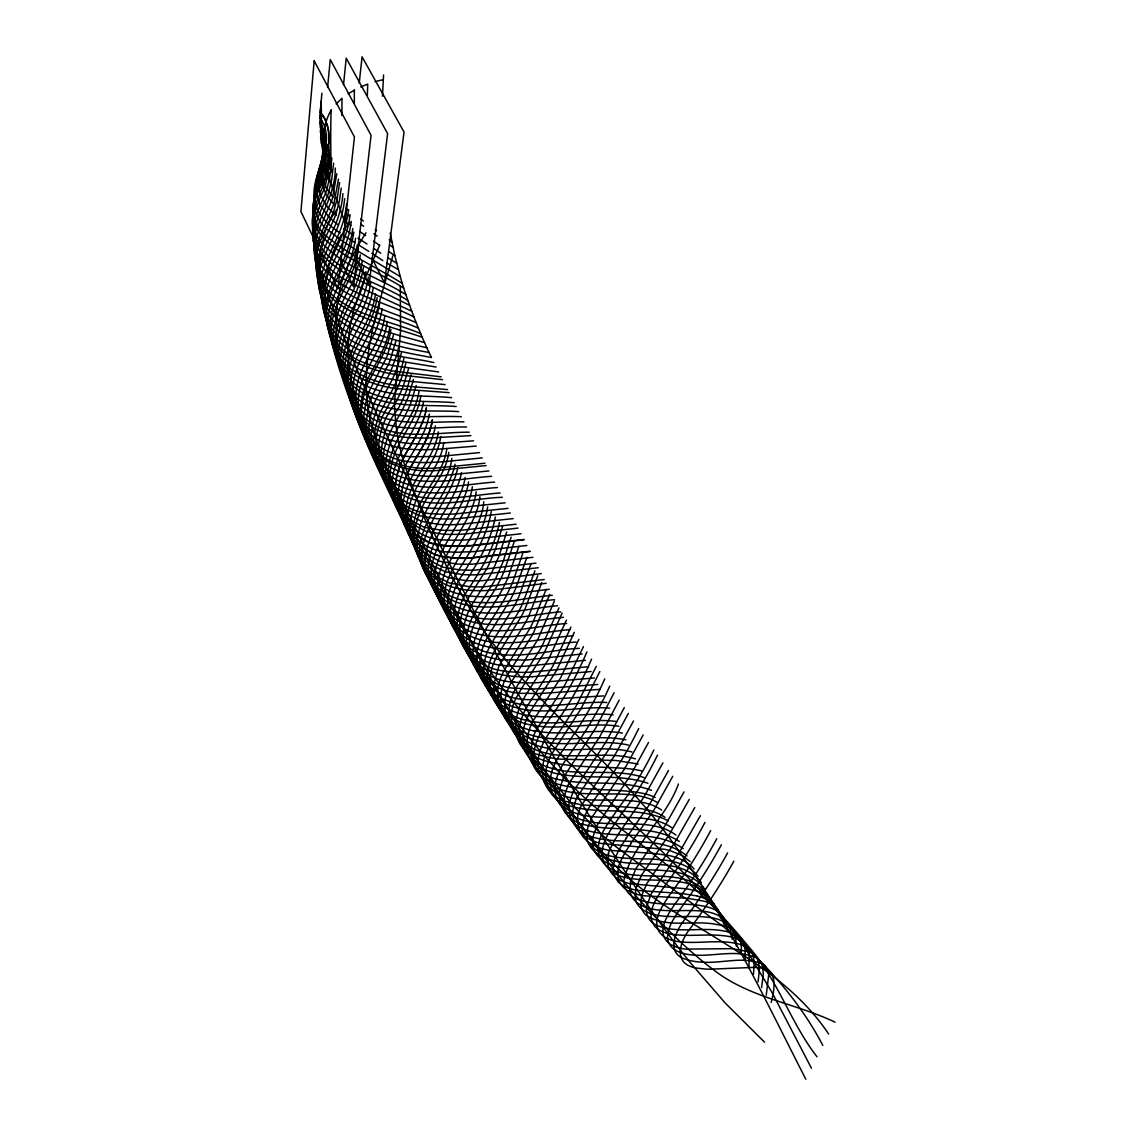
<?xml version="1.0" encoding="UTF-8"?>
<svg xmlns="http://www.w3.org/2000/svg" width="1136" height="1136" viewBox="0 0 1136 1136"><rect width="100%" height="100%" fill="white"/><g stroke="black" fill="none" stroke-linecap="round" stroke-linejoin="round"><path stroke-width="1.5" d="M354.347 90.127L354.333 103.674M328.332 152.948L328.332 155.618M395.257 491.945C394.774 475.743 400.923 460.279 409.656 446.917M400.525 504.313L400.426 502.41M328.361 151.755L328.858 140.296M736.27 946.061C735.532 899.698 674.614 925.428 647.321 912.222A74.323 33.924 -27 0 1 643.203 910.035L641.925 909.112A80.826 36.92 -27.1 0 1 635.223 897.88L635.876 888.352L641.513 875.274L670.055 833.299L689.225 799.446M328.872 139.984L328.844 134.573M383.57 75.004L382.477 96.276M367.368 95.254L367.709 84.078L360.708 86.961M400.539 502.68L400.497 500.763M328.744 143.008L328.503 130.711L325.762 120.743A49.814 39.433 -25.4 0 0 325.393 119.933L325.265 119.678A46.874 37.105 -25.5 0 0 320.295 112.336L321.871 93.195M328.531 147.24L329.298 165.146M328.545 146.942L328.588 146.033M328.73 143.321L328.673 144.528M395.442 485.115L395.427 496.73M400.61 501.047L401.69 490.766M468.557 481.834C463.133 520.899 411.473 558.046 439.291 599.865C468.018 639.312 523.54 620.568 563.513 617.317M472.335 486.776C467.407 526.55 413.831 564.606 442.997 606.894C472.264 645.333 526.763 626.49 566.651 623.465M476.14 491.746C471.781 532.188 416.756 570.471 446.263 613.284C475.743 651.354 529.93 632.496 569.803 629.671M745.259 960.8L745.145 947.126L741.808 939.287A72.292 30.644 -26.2 0 0 739.579 937.03L738.144 935.965A93.649 39.59 -25.9 0 0 724.74 931.165C702.062 926.408 677.596 934.346 655.855 924.974A80.983 36.423 -27.2 0 1 648.06 917.292L646.569 912.989L646.384 907.55L651.013 894.117L681.004 849.416L700.387 815.705M465.192 477.432C459.1 515.957 408.378 553.601 436.863 594.866C465.916 633.689 520.757 615.087 560.715 611.807M748.951 966.85L749.206 953.516L746.579 945.677M479.903 496.673C476.211 537.697 420.206 575.54 449.047 618.935C478.469 657.204 533.04 638.631 572.913 635.791M321.161 101.132L319.741 118.059C331.627 131.677 323.689 150.151 324.64 166.126A58.49 44.943 -29.1 0 0 325.947 174.745M321.318 106.67L319.912 123.483C330.846 137.47 321.573 155.32 322.113 171.067A60.165 46.122 -29 0 0 323.093 179.758L326.543 188.406L333.217 197.451M321.474 110.093L320.068 126.834C330.349 141.063 320.395 158.5 320.693 174.149A62.281 47.655 -28.9 0 0 321.474 182.853L326.174 194.739L334.211 204.778M321.744 115.616L320.338 132.245C329.341 146.942 318.52 163.584 318.392 179.133A62.949 48.053 -28.7 0 0 318.833 187.894L321.332 196.556L325.649 204.395A79.875 60.946 -29.4 0 0 333.672 213.256L336.412 215.499M322.013 121.183L320.608 137.697C328.971 156.271 313.55 174.66 314.061 193.518C313.28 210.87 326.6 224.246 340.161 232.937M461.457 472.562C454.869 510.334 406.049 547.14 433.199 587.88C461.685 627.725 517.562 609.223 557.606 605.715M322.368 125.826L320.963 142.256C326.529 156.314 316.575 170.031 316.078 184.146A60.378 45.994 -28.4 0 0 316.149 192.964L319.983 204.821L328.403 216.337A144.726 110.561 -31.8 0 0 338.258 224.871M323.732 130.782L322.425 146.004L323.547 152.238L323.192 159.977L315.382 187.397L313.834 200.887A63.389 48.039 -28.2 0 0 314.218 205.63A67.89 51.432 -28.3 0 0 325.166 227.91L341.425 240.349M325.024 135.809L323.817 149.696A56.516 44.332 -24.5 0 1 324.328 153.658L323.504 165.842A80.798 63.602 -23.5 0 1 321.886 172.303C314.8 190.266 307.728 212.162 320.182 229.6A58.447 44.134 -27.8 0 0 322.951 233.05C346.21 254.336 375.902 266.619 402.243 283.432M360.765 405.311L362.199 395.172L365.196 384.848A90.213 60.918 -27.1 0 1 367.141 380.134C375.59 362.895 387.277 346.622 389.776 327.111M483.766 501.729C480.784 543.32 422.876 581.675 452.54 625.368C482.275 663.197 536.164 644.723 576.094 642.053M325.933 139.359L324.797 152.309A77.873 61.202 -23.6 0 1 322.042 175.697M326.202 156.044L327.225 144.428M361.816 407.753L363.279 397.614L366.275 387.291A89.829 60.577 -27 0 1 368.22 382.576C376.698 365.366 388.299 349.064 390.883 329.582M328.744 149.441L327.807 159.977A134.559 106.202 -21.1 0 1 327.296 167.588L324.541 181.334A86.279 67.635 -23.2 0 1 323.206 185.367L315.155 205.502L312.315 219.205A63.346 47.542 -27.7 0 0 312.23 223.906C317.867 270.411 375.973 278.916 407.895 300.671M330.107 153.232L328.276 172.516L325.507 184.969A85.967 67.28 -23.2 0 1 324.101 189.059C315.922 206.88 306.961 227.967 317.086 246.981A66.868 49.984 -27.7 0 0 319.77 251.397L327.58 260.101M466.555 427.022C432.688 426.355 393.652 435.5 364.273 413.433L365.707 403.209L368.717 392.886A89.304 60.023 -27 0 1 370.677 388.171L387.007 356.605L393.411 335.205M457.765 467.72C450.552 504.824 403.152 541.474 430.061 581.618C458.376 621.69 514.466 603.273 554.524 599.652M740.743 953.402C743.995 939.898 734.637 926.365 720.735 925.244A124.378 52.668 -25.6 0 0 716.958 924.534C693.727 919.535 666.818 929.035 646.057 915.162A80.258 36.366 -27.1 0 1 640.974 906.173L641.499 896.048L646.753 883.694L675.182 841.847L694.792 807.54M331.868 158.174L329.823 176.932L326.785 189.712A86.492 67.549 -23.2 0 1 325.294 193.887L319.031 208.058M333.643 163.144L331.684 179.744L328.063 194.483A87.997 68.586 -23.2 0 1 326.472 198.743C315.723 219.021 306.493 245.475 321.545 266.151C343.981 294.778 383.428 300.713 413.958 316.987M366.672 418.971L368.149 408.832L371.174 398.509A88.878 59.526 -27 0 1 373.133 393.794L389.463 362.242L395.953 340.871M335.319 168.029C335.404 190.379 323.76 209.535 316.248 229.756A82.743 61.202 -28 0 0 324.683 276.218M369.285 425.02L370.776 414.881L373.815 404.558A88.509 59.058 -27 0 1 375.789 399.829L390.259 372.494L396.649 355.525A137.3 97.795 -22.2 0 0 398.679 346.963M327.594 87.486L330.249 59.512L371.06 135.312L353.566 286.854L340.53 260.144M371.728 430.7L373.233 420.576L376.286 410.238A88.111 58.589 -27 0 1 378.288 405.524L387.901 387.802A169.122 120.672 -21.3 0 0 401.391 352.671M455.096 464.226C447.442 500.82 401.051 537.399 427.803 577.074C456.076 617.317 512.123 598.956 552.295 595.264M753.523 974.333L754.261 961.397L752.472 953.587A81.295 33.981 -26.1 0 0 740.104 944.357C719.557 938.648 698.044 944.556 677.212 941.446A83.638 37.076 -27.2 0 1 671.149 939.983A85.527 37.928 -27.2 0 1 662.927 935.851C648.826 924.079 662.16 906.244 669.686 894.87C684.965 874.535 698.683 853.065 710.667 830.629M374.198 436.423L375.718 426.298L378.785 415.961A87.784 58.149 -26.9 0 1 380.787 411.246L390.457 393.51A176.108 125.301 -21.2 0 0 403.876 358.436M341.226 188.093L339.337 201.271L335.816 214.377A113.188 87.685 -22.3 0 1 333.629 220.072L324.399 239.852A121.95 88.296 -28.7 0 0 320.338 250.261C298.257 314.416 382.321 330.136 424.495 342.532M343.526 84.618L346.21 58.149L387.603 133.665L369.072 284.88L355.852 258.27M339.565 182.598L337.321 197.934L334.24 209.379A104.469 80.997 -22.6 0 1 332.067 215.13L323.76 232.894A119.323 86.719 -28.7 0 0 318.946 245.277C298.683 308.126 381.44 322.894 422.166 337.193M338.485 179.019L333.828 204.21L323.206 228.691A117.874 85.867 -28.7 0 0 318.052 242.039L316.561 248.812A95.239 69.821 -28.2 0 0 315.595 257.361C315.453 310.384 384.337 317.526 420.661 333.657M349.959 214.505C348.369 237.012 335.29 255.998 327.097 276.375A102.78 73.67 -27.9 0 0 325.109 282.324L323.291 290.205A89.233 64.141 -27.5 0 0 328.006 322.837L334.012 331.655A108.19 77.773 -28.1 0 0 347.559 343.754L359.274 350.016L372.083 354.801A265.568 196.045 -33.1 0 0 391.267 359.785L436.139 367.027M359.217 83.212L362.072 56.8L404.033 132.017L384.479 282.921L371.884 257.957M351.336 221.406L349.107 233.888L345.103 246.271A181.59 140.083 -19.8 0 1 342.845 251.766C333.089 272.938 318.776 295.488 325.975 319.741C330.917 336.654 345.273 349.561 361.248 356.079A174.234 126.21 -30.1 0 0 365.054 357.641A202.464 147.353 -31 0 0 396.194 366.062L438.624 371.926M336.838 173.567L332.28 199.212L322.127 222.784A113.401 82.956 -28.7 0 0 316.688 237.097M400.852 497.753L402.414 487.358M758.124 981.887L759.388 969.306L758.394 961.539M451.858 458.433C449.387 479.406 433.526 494.984 424.907 513.515A121.027 74.337 -27.4 0 0 420.59 523.966L417.423 537.555A110.817 68.217 -27.2 0 0 418.261 554.922L420.59 562.277A137.513 84.504 -27.8 0 0 430.047 577.542L438.567 585.083A103.632 63.531 -27 0 0 442.401 587.511A111.229 68.288 -27.2 0 0 491.277 596.414L511.569 594.057M387.277 321.531C384.976 341.098 373.062 357.3 364.713 374.582A91.065 61.699 -27.1 0 0 362.782 379.296C354.602 400.468 356.903 426.398 372.21 443.835C388.895 463.403 416.642 463.602 440.2 461.912A149.143 101.658 -28.3 0 0 449.146 461.173L482.246 457.893M494.259 682.637L498.463 667.556A85.541 47.456 -26.8 0 1 500.564 663.211L525.783 622.059A226.305 136.959 -22.3 0 0 529.305 614.732L541.829 582.569M448.777 452.355C446.235 473.187 430.757 488.821 422.123 507.224A117.079 72.306 -27.3 0 0 415.279 527.913A112.166 69.324 -27.2 0 0 415.606 548.645L418.531 557.421A138.379 85.385 -27.8 0 0 426.085 569.917M446.831 448.535C444.403 468.373 430.26 483.609 421.57 500.891A114.523 70.972 -27.3 0 0 418.786 506.755M761.603 987.567L763.321 973.921L762.554 966.31M384.749 315.978C382.718 333.615 372.92 348.752 364.642 364.017A100.124 67.947 -27.3 0 0 361.873 369.967C350.527 394.916 354.673 428.116 377.479 445.241A87.515 58.93 -26.9 0 0 400.397 455.28L404.601 456.047A79.449 53.378 -26.7 0 0 411.076 456.743L439.817 456.416L479.548 452.597M443.778 442.529C441.279 462.21 427.519 477.503 418.801 494.657A109.88 68.458 -27.2 0 0 414.668 504.001L411.644 514.324M395.924 482.047C397.671 464.979 407.923 450.807 415.833 436.153M429.294 413.973C426.639 431.936 415.804 447.016 407.043 462.437A95.907 61.188 -27 0 0 404.104 468.458L400.042 480.4L398.14 491.874A144.797 91.505 -28 0 0 397.87 497.44L398.722 508.104L401.775 518.059M766.26 995.207L768.731 974.319A105.733 43.381 -25.9 0 0 768.433 972.373L765.394 966.168A54.102 22.195 -26.5 0 0 763.633 964.649C744.307 955.348 722.042 963.839 701.594 962.121A96.674 41.961 -27.4 0 1 687.337 959.721C664.659 954.24 675.423 931.577 684.554 919.649C700.088 898.221 714.885 876.225 727.565 852.966M440.74 436.536C436.906 464.283 411.97 483.581 408.406 511.498A124.846 77.887 -27.5 0 0 407.597 521.367L407.682 524.562A109.184 68.245 -27.2 0 0 408.733 532.287L412.212 542.497L417.949 552.394M426.511 407.881L425.645 412.467M438.382 431.893C434.335 460.577 407.923 480.613 405.95 510.007A129.305 80.883 -27.6 0 0 405.595 516.553L405.95 522.887A105.534 66.2 -27.1 0 0 406.716 527.473L410.167 537.711L415.847 547.623A115.503 72.235 -27.3 0 0 419.198 551.713L424.608 556.839A138.635 86.861 -27.9 0 0 429.578 560.573L443.068 567.191L459.626 569.889A166.197 105.818 -28 0 0 464.979 570.144L471.539 570.187A125.67 79.051 -27.4 0 0 475.586 570.073L535.936 563.144M426.383 407.597L425.063 414.782M771.174 1002.449C774.525 989.967 778.685 967.957 759.132 967.787A83.283 33.725 -26.2 0 0 755.17 967.347L709.148 969.221A107.366 46.306 -27.5 0 1 701.068 968.539C671.944 966.864 678.277 942.866 690.958 927.516C706.407 906.159 721.147 884.248 733.87 861.145M435.386 425.972C430.004 457.993 398.154 482.09 403.379 516.752A103.972 65.476 -27.1 0 0 404.146 521.353C406.787 532.67 412.78 543.377 421.854 550.79A150.619 94.842 -28.2 0 0 426.724 554.553L439.845 561.269L456.729 563.996A182.981 117.59 -28.3 0 0 462.139 564.223L468.699 564.251A129.419 81.877 -27.4 0 0 472.732 564.138L532.954 557.307M423.6 401.548C417.863 434.733 385.019 460.676 393.567 496.673C413.958 549.739 443.949 598.885 469.438 649.693C505.832 715.978 544.641 781.412 592.708 840.001C655.33 923.966 770.449 946.501 828.641 1034.044M432.262 419.823C429.067 445.142 407.796 463.105 402.527 487.642M432.404 420.093C429.223 444.105 410.266 461.571 403.436 484.206M420.831 395.541C416.827 423.87 391.849 444.247 390.202 473.187A144.343 92.328 -28.1 0 0 389.932 479.733L390.259 486.094A112.123 72.008 -27.3 0 0 390.969 490.738C393.354 502.112 399.105 512.961 408.037 520.544A144.073 92.556 -28.1 0 0 412.822 524.378L425.744 531.25L442.571 534.105A177.216 116.184 -28.3 0 0 449.345 534.403L458.688 534.346A134.332 86.947 -27.6 0 0 465.703 533.934L518.059 528.098M418.943 391.437C414.896 419.752 390.102 440.228 388.427 469.125A143.264 91.902 -28.1 0 0 388.157 475.686L388.498 482.047A115.56 74.394 -27.4 0 0 389.534 488.224L391.281 494.188A146.459 94.103 -28.2 0 0 393.013 498.576M416.202 385.487L410.38 404.302A201.399 141.617 -20.7 0 1 402.542 420.277C394.59 433.483 386.652 447.442 385.842 463.232A141.787 91.334 -28.1 0 0 385.587 469.793L385.686 473.002A128.183 82.758 -27.8 0 0 390.415 492.697M413.476 379.566L408.562 396.109A202.137 142.653 -20.6 0 1 399.872 414.427C391.991 427.647 384.053 441.592 383.272 457.368A131.35 85.072 -27.9 0 0 388.37 488.409M411.204 374.653L406.248 391.267A205.772 145.706 -20.5 0 1 397.685 409.571C367.425 446.235 378.26 511.825 433.157 513.77A146.26 96.361 -27.8 0 0 456.005 513.87L507.991 508.36M408.506 368.788L403.493 385.487A231.29 165.047 -19.7 0 1 400.852 391.863L398.083 397.856A192.069 136.121 -20.8 0 1 395.044 403.777C364.273 441.322 376.456 507.593 432.489 508.218A145.408 96.162 -27.8 0 0 453.278 508.232L505.151 502.808M527.487 736.043L529.972 727.693A85.967 45.468 -26.8 0 1 531.889 723.391A96.901 51.12 -27 0 1 533.75 719.883L560.46 678.121L578.863 639.44M449.345 591.402L448.706 594.213A107.324 63.261 -27.1 0 0 447.74 601.512C447.087 613.383 450.126 625.993 458.504 634.811A146.047 86.024 -27.8 0 0 471.326 645.475L481.025 650.317A94.274 55.124 -26.9 0 0 486.563 652.135C517.235 660.016 548.574 649.906 579.332 648.329M487.628 506.897C483.751 532.5 468.756 553.573 455.621 575.057A113.87 67.038 -27.2 0 0 449.331 591.416M352.7 313.55L360.95 287.862L379.765 245.092M608.64 853.42L607.888 864.397A89.815 42.501 -27.1 0 0 630.082 883.694L686.868 888.863A184.131 80.088 -24.8 0 1 691.512 889.815C702.829 891.533 713.806 898.647 716.39 910.419M491.249 511.583C486.932 536.888 472.945 558.273 459.356 579.388A115.233 67.535 -27.2 0 0 452.881 595.023C445.653 615.939 454.712 640.534 474.323 651.098A108.261 63.218 -27.1 0 0 501.288 659.689L525.883 660.059L582.157 653.953M316.774 237.112C300.401 298.228 379.31 310.781 418.375 328.148A413.376 149.441 85.3 0 0 431.467 357.542C390.727 349.49 313.777 339.124 320.664 280.351A99.499 71.809 -27.9 0 1 322.482 271.774L324.669 264.915A111.115 79.96 -28.2 0 1 325.62 262.459L337.633 236.6A136.86 105.705 -21.5 0 0 346.594 204.068M495.324 516.994C490.596 542.667 476.651 564.592 462.693 586.048A112.819 65.831 -27.2 0 0 454.641 608.399A109.326 63.829 -27.1 0 0 453.889 616.493C452.497 643.473 478.213 664.077 503.589 665.469A132.94 77.745 -27.5 0 0 524.378 666.292L585.395 660.314M424.921 414.512L423.614 419.411M499.428 522.432C494.33 548.503 480.343 570.925 466.03 592.751A109.525 63.644 -27.1 0 0 461.912 601.469A112.649 65.419 -27.2 0 0 457.254 624.743L457.78 630.892A134.417 77.887 -27.6 0 0 458.674 635.365C463.8 656.139 484.93 669.189 505.279 671.177A138.28 80.585 -27.6 0 0 530.001 672.2L588.647 666.704M502.524 526.522L495.481 549.128L488.835 564.805A138.081 85.995 -23.5 0 1 485.413 571.01L468.543 597.792A107.508 62.267 -27.1 0 0 464.411 606.51L463.119 609.961A117.718 68.061 -27.3 0 0 466.2 651.51C475.189 666.292 492.215 674.273 509.042 675.821A143.079 83.155 -27.6 0 0 532.443 676.729M392.843 255.77C379.978 300.941 363.506 346.963 366.63 394.675M506.727 531.96L499.13 555.717L492.257 571.578A151.06 93.89 -23.3 0 1 488.821 577.784L471.937 604.551A107.593 61.997 -27.1 0 0 469.267 609.805A108.744 62.65 -27.1 0 0 463.843 626.859A105.449 60.776 -27 0 0 463.19 634.91C462.537 661.791 488.736 681.572 514.083 682.054M511.129 537.143L502.85 562.32L495.736 578.38A170.187 105.676 -23 0 1 492.257 584.6L475.402 611.353A106.67 61.159 -27 0 0 467.876 630.338C459.484 661.209 489.02 689.453 519.138 688.331A159.48 92.158 -27.9 0 0 539.046 688.899L597.678 684.468M322.113 175.697L316.589 190.706A96.049 71.951 -29 0 0 314.118 199.439L313.437 203.174A68.984 52 -28.1 0 0 322.155 236.586C344.89 259.931 376.726 270.78 403.692 288.09M424.253 416.827L421.868 424.04M321.729 255.273C298.001 319.898 383.798 337.69 426.852 347.772M514.452 541.048L504.199 570.996A195.037 121.254 -22.5 0 1 494.87 589.712L477.986 616.465A102.638 58.674 -27 0 0 473.769 625.198A105.179 60.094 -27 0 0 469.935 638.73A103.135 58.958 -27 0 0 469.409 646.739C469.182 676.232 499.968 694.991 527.104 693.272A166.921 96.29 -28 0 0 541.56 693.429L600.163 689.353M518.911 546.288L507.863 577.855A212.858 132.159 -22.2 0 1 498.335 596.599M524.832 723.646L526.067 720.252A88.736 47.187 -26.9 0 1 528.013 715.936A119.678 63.147 -27.3 0 1 532.557 707.998L556.413 670.666L574.305 632.369M523.355 551.67L513.231 580.666A207.604 128.169 -22.4 0 1 509.638 588.917L508.644 590.99A237.566 147.481 -21.8 0 1 503.12 601.313L484.121 631.786A92.229 52.313 -26.8 0 0 480.911 638.404A96.943 54.926 -26.9 0 0 476.935 653.654L477.262 665.582L480.017 676.09A113.841 64.227 -27.2 0 0 482.033 680.294L485.541 685.491M526.905 557.307L515.588 588.633A215.556 132.713 -22.3 0 1 510.717 599.013L487.514 637.069A90.213 50.978 -26.8 0 0 485.328 641.428C477.148 657.957 477.901 680.024 491.292 693.67C523.085 723.618 571.266 704.732 609.72 708.168M530.895 564.067L519.251 595.619A219.22 134.389 -22.3 0 1 514.31 606.013L491.008 644.069A88.083 49.544 -26.8 0 0 488.849 648.415C480.784 665 481.834 687.067 495.552 700.401C527.629 729.284 574.873 710.426 613.113 714.828M534.914 570.868L522.943 602.648A221.662 135.241 -22.3 0 1 518.47 612.02L494.515 651.113A87.188 48.791 -26.8 0 0 492.385 655.458C484.319 672.072 485.853 694.139 499.84 707.174C532.131 735.063 578.536 716.106 616.521 721.53M537.768 575.696L525.57 607.632A222.883 135.511 -22.3 0 1 521.58 615.982L497.014 656.097A86.577 48.266 -26.8 0 0 494.898 660.442C486.819 677.113 488.736 699.137 502.865 711.988C535.454 738.783 581.135 720.309 618.935 726.273M422.649 421.456L418.048 432.404M334.808 303.596L348.78 273.961A152.423 115.517 -21 0 0 357.357 244.68M546.104 589.371L533.139 621.846A231.488 139.501 -22.3 0 1 530.086 628.165L504.214 670.354A87.543 48.266 -26.8 0 0 502.126 674.699C493.791 691.512 497.085 713.72 512.18 725.563C545.138 749.845 588.789 732.138 625.837 739.848M549.696 594.44L533.125 633.675L508.616 673.222A102.183 55.905 -27 0 0 507.167 675.863C496.886 692.761 498.59 716.788 514.466 729.639C547.183 754.872 591.416 736.483 628.506 745.102M554.396 601.058L537.626 639.824L515.588 675.125A128.013 69.182 -27.4 0 0 510.987 683.048C500.834 700.017 502.822 724.186 519.223 736.497C552.011 760.694 595.378 742.291 631.999 751.975M558.997 607.817L541.588 647.051L519.961 681.401M345.202 261.734C335.489 282.779 321.062 305.328 328.503 329.44C333.743 346.594 348.056 360.013 364.727 366.062A168.256 121.098 -29.8 0 0 396.72 374.653M346.977 267.84C337.321 288.814 322.667 311.378 330.051 335.432C335.134 351.975 348.283 365.536 364.5 371.486M562.15 613.014L544.428 652.447L522.688 686.797A129.405 69.225 -27.4 0 0 517.547 695.672C502.921 718.179 515.843 750.484 542.227 755.781A141.915 76.765 -27.7 0 0 560.091 759.118L615.911 760.481L638.12 764.003M339.905 240.619L327.324 267.514A115.801 82.971 -28.3 0 0 326.344 269.97C319.401 286.655 318.705 307.047 330.264 321.857C353.864 353.821 398.509 354.929 433.909 362.54M566.438 620.086L548.873 658.752L526.408 694.153A127.005 67.592 -27.4 0 0 521.268 703.014A89.815 48.237 -26.9 0 0 519.337 707.33C494.629 782.789 603.784 760.666 641.67 770.975M420.76 426.071L417.026 434.421M570.911 627.1L552.834 666.136L530.214 701.551A127.331 67.365 -27.4 0 0 525.088 710.398C516.596 725.492 517.178 746.821 531.236 758.422C564.095 782.576 608.811 764.926 645.248 777.99M333.899 228.009L325.492 245.83A128.751 92.754 -28.8 0 0 321.715 255.259M583.45 646.569L565.117 684.582L535.794 730.888A83.496 43.921 -26.8 0 0 533.906 735.177C512.563 809.329 619.716 779.282 655.16 797.472M586.9 651.936C577.017 674.812 565.487 696.993 550.775 717.157C541.276 730.618 530.924 746.238 534.616 763.562C550.988 814.072 622.897 780.517 657.9 802.84M591.572 659.121C581.419 682.608 569.093 705.101 553.999 725.79C544.755 738.84 534.942 754.247 538.904 771.003C556.526 820.504 626.902 785.899 661.564 810.039M596.244 666.392L576.222 705.896L547.339 750.371L543.903 758.876L542.355 769.725A130.242 66.939 -27.5 0 0 542.61 774.851L544.243 782.022M599.851 671.518L580.908 708.892L550.278 756.278L546.302 768.021L546.146 780.219M604.764 678.817C594.1 703.127 580.354 725.833 564.833 747.318C555.703 760.027 546.359 775.803 552.025 791.92C572.984 836.337 637.708 803.436 672.086 827.917M609.705 686.158C598.999 710.227 585.239 732.706 569.832 754.02C560.559 766.928 550.648 783.016 556.967 799.403C579.09 841.833 642.181 809.613 675.92 835.059M360.808 313.295C345.174 338.23 332.862 373.545 353.864 399.02C381.142 430.516 427.335 420.76 463.942 421.868M614.136 692.719L595.363 728.602L563.385 777.564L559.409 790.074L560.062 801.959M638.673 728.545C629.074 748.439 617.743 767.51 604.423 785.132C595.505 799.602 580.666 813.475 582.498 831.822C600.206 879.903 670.013 840.597 698.086 876.381M619.205 700.117L599.978 736.355L568.312 784.451L564.237 796.222L564.322 806.801M643.189 734.935L624.942 768.192L591.913 817.423L587.667 827.675L587.156 838.496M363.165 318.634L352.444 339.281A111.839 76.865 -27.6 0 0 350.811 342.831C339.962 365.934 343.1 397.146 364.273 413.433M624.317 707.572L606.212 741.581L572.814 792.275L568.937 803.99L569.732 815.833M628.336 713.422L609.89 747.701L576.335 798.409L572.473 811.658L574.22 823.131M514.835 690.276C506.315 705.385 506.06 726.358 519.038 739.053C550.435 768.334 598.175 747.815 635.521 758.876M648.514 742.447L630.537 775.235L597.11 825.347L592.822 837.133L593.304 847.612A93.677 45.199 -27.1 0 0 610.188 864.212C640.548 876.609 684.326 859.526 705.513 890.212M633.519 720.962L614.633 755.582L580.894 806.319L578.267 813.092L577.273 819.482L579.445 830.814A110.874 54.556 -27.3 0 0 608.868 850.282L655.16 853.576L669.913 855.72A117.647 53.704 -25.4 0 1 675.224 857.183L676.957 857.779M653.867 750.016C643.714 770.819 631.715 790.699 617.672 809.102C608.853 823.259 593.83 838.652 599.68 856.7M657.503 755.156C647.236 776.073 635.18 796.08 621.023 814.583C612.247 828.584 597.394 844.119 603.699 861.94M369.527 332.919L359.885 350.953M662.913 762.824L643.913 797.046L618.481 833.852M668.479 770.464L649.693 804.26L626.22 838.027M672.753 776.286L653.654 810.536L630.835 843.253M416.898 434.137L409.784 447.186M678.433 784.01C665.866 819.241 631.943 843.863 623.891 880.457A82.985 38.468 -27.1 0 0 630.125 894.785A79.918 37.034 -27.1 0 0 634.47 897.852C658.724 909.141 686.826 899.669 711.761 908.331A90.624 39.462 -25.9 0 1 723.618 917.547L727.807 931.648M684.028 791.877L665.27 825.318L636.089 868.373L630.608 881.209L630.068 891.604A83.397 38.368 -27.1 0 0 636.969 902.566A80.826 37.176 -27.1 0 0 640.647 904.938C668.394 921.012 728.375 892.711 732.081 939.202M355.71 250.133C346.608 266.648 339.366 284.497 337.463 303.397A426.071 268.082 16.3 0 0 336.611 312.499L336.228 324.853A370.222 234.229 15.2 0 0 336.568 334.268L338.727 353.353A661.99 400.44 20.4 0 0 340.388 363.066C352.842 424.197 384.209 479.193 409.258 535.709C443.409 605.474 479.591 674.472 522.517 739.309A705.967 447.982 25.3 0 0 546.828 773.275L574.177 806.858L602.336 835.145A278.774 203.159 22.2 0 0 615.712 846.533L723.206 926.522A376.982 347.46 29.9 0 1 737.335 938.734C770.946 969.69 801.647 1004.693 822.819 1045.447M704.973 822.365C693.173 844.701 679.669 866.086 664.432 886.236C657.176 897.625 644.595 913.316 655.032 926.522A82.843 37.034 -27.2 0 0 663.552 932.131A79.477 35.5 -27.1 0 0 669.061 933.792C689.722 937.654 711.037 932.5 731.655 937.03M716.773 838.709C704.59 861.301 690.617 882.871 675.309 903.475C667.67 914.65 654.776 933.196 670.027 944.002A86.464 38.028 -27.3 0 0 678.859 947.864A84.234 37.034 -27.2 0 0 685.377 949.128L731.925 948.659L748.667 951.684M721.374 844.786C709.049 867.506 694.877 889.161 679.541 909.95C671.774 921.012 659.306 940.068 675.366 950.136A87.103 38.056 -27.3 0 0 684.653 953.8A84.575 36.934 -27.3 0 0 691.54 954.893C712.57 957.094 734.793 949.171 755.071 957.208M341.34 234.698L334.779 247.946A335.262 210.174 14 0 0 327.495 325.464M357.13 247.534L360.069 242.394A745.017 464.596 22.7 0 1 365.948 232.809M498.349 596.599L481.479 623.337L474.947 638.901A106.983 60.804 -27.1 0 0 473.073 653.541C472.86 683.886 505.378 701.65 532.798 699.449A179.048 103.12 -28.2 0 0 544.953 699.478L603.486 695.914M331.258 109.88C310.369 146.856 334.467 188.59 345.458 224.814M349.774 222.244L346.168 227.129A239.043 149.512 12 0 0 344.478 229.628M332.095 170.343L330.065 172.658A180.084 108.942 10.2 0 0 315.638 198.204C305.215 245.717 327.807 292.847 343.853 336.597C364.954 392.218 391.608 445.482 417.139 499.144C488.423 643.09 563.783 785.487 656.125 917.277A719.471 464.099 29.7 0 0 690.376 962.76L725.279 1003.116L764.528 1042.152M336.1 103.887L342.035 98.335A399.773 140.097 83.3 0 0 341.95 115.446M348.17 93.834L354.617 89.985M512.251 593.958L549.228 589.257M501.033 578.579L541.261 573.609M505.137 588.505L546.189 583.279M499.655 578.778L482.871 580.595A127.133 79.378 -27.4 0 1 464.851 580.453L448.848 577.798L434.719 571.365A121.353 75.374 -27.4 0 1 420.647 558.529L416.287 551.613A152.863 94.941 -28.2 0 1 414.214 547.268L411.331 538.478A115.134 71.611 -27.3 0 1 411.729 514.324M503.759 588.704L488.324 590.393A117.69 72.732 -27.3 0 1 469.637 590.251C453.335 589.115 436.607 582.896 426.114 569.903M526.919 545.479L474.266 551.585L457.794 552.224A204.281 133.324 -28.7 0 1 450.538 551.997C429.777 552.522 410.508 538.365 402.471 519.635M529.873 551.244L469.764 557.961A135.269 86.123 -27.5 0 1 465.746 558.088L459.185 558.06A202.591 131.563 -28.7 0 1 453.718 557.861L442.955 556.754L434.137 554.24M530.001 551.514L469.892 558.23A136.448 86.89 -27.6 0 1 465.874 558.344L459.313 558.33A200.192 129.887 -28.6 0 1 453.846 558.131L436.636 555.39L423.756 548.305M538.265 567.716L478.54 574.688A124.094 77.759 -27.4 0 1 470.474 574.844L467.194 574.788A155.376 98.264 -27.9 0 1 461.898 574.518L445.596 571.82L431.822 565.288A124.165 77.447 -27.5 0 1 417.906 552.408M544.286 579.53L485.768 586.63A120.799 74.933 -27.3 0 1 467.776 586.446L449.487 582.981L435.514 576.122C411.559 526.863 387.191 477.248 371.642 424.58A344.378 224.289 15.8 0 1 366.616 394.675M523.866 539.472L471.312 545.493L454.869 546.061A200.561 131.322 -28.7 0 1 447.996 545.834L430.743 543.036L418.133 536.135M523.994 539.742L471.44 545.763L454.996 546.331A201.157 131.705 -28.7 0 1 448.124 546.104C434.591 546.231 421.456 540.779 412.027 531.066M520.955 533.764L468.501 539.699A131.137 84.447 -27.5 0 1 461.457 540.125L452.1 540.211A188.604 123.568 -28.5 0 1 445.269 539.955C420.817 540.424 400.17 521.424 393.155 498.889M516.085 524.221L463.8 530.001A136.505 88.665 -27.6 0 1 456.786 530.398L447.456 530.427A170.343 111.768 -28.2 0 1 440.725 530.129L424.055 527.246L411.019 520.373A137.669 88.651 -28 0 1 406.219 516.539L400.98 511.299A110.107 70.773 -27.3 0 1 397.756 507.125C367.595 449.6 342.461 388.753 327.267 325.464M513.216 518.598L461.046 524.278A141.091 92.144 -27.7 0 1 451.688 524.704L444.716 524.662A160.957 105.747 -28.1 0 1 438.042 524.321L421.598 521.41L408.392 514.551A129.561 83.709 -27.8 0 1 403.564 510.717L398.338 505.463A110.547 71.327 -27.3 0 1 395.101 501.288L390.386 492.712M510.362 513.003L458.291 518.598A147.978 97.227 -27.9 0 1 435.372 518.556L419.141 515.616L405.779 508.772A116.625 75.572 -27.5 0 1 392.445 495.481L388.441 488.381M532.443 676.715L591.089 671.518M502.339 497.298C467.734 498.306 427.704 513.074 396.492 491.093C374.923 475.217 371.202 444.062 380.745 420.448A88.466 58.433 -26.9 0 1 382.761 415.733L392.445 397.998A182.896 129.887 -21 0 0 405.822 362.966M500.152 493.01C460.165 495.537 396.876 514.281 377.72 463.8M594.369 677.979L535.738 682.779A150.648 87.287 -27.8 0 1 514.097 682.04M497.369 487.543C457.396 489.985 394.277 508.587 375.306 458.078M494.586 482.104C454.528 484.646 390.912 502.836 372.636 451.674M491.647 476.311C451.659 478.852 388.256 496.645 370.095 445.639M488.892 470.929L455.65 474.266A180.766 123.441 -28.7 0 1 448.89 474.947C418.573 479.491 378.331 473.74 367.723 440.03M486.165 465.561L452.98 468.87A164.99 112.478 -28.5 0 1 445.113 469.608C415.123 473.925 375.732 467.592 365.366 434.435M484.958 463.218L451.801 466.513A162.15 110.618 -28.5 0 1 442.827 467.308C413.149 471.468 374.525 464.624 364.344 431.992M606.88 702.502C571.451 700.656 532.713 714.161 499.272 697.22A129.646 73.144 -27.5 0 1 485.569 685.477M476.225 446.065L443.352 448.777A159.196 109.723 -28.6 0 1 432.234 449.444C407.398 450.807 377.422 448.081 362.711 425.077C350.868 408.335 350.57 385.715 357.471 366.971A93.777 63.985 -27.2 0 1 359.217 362.625A123.057 83.311 -27.8 0 1 362.214 356.42L371.941 338.358A126.536 92.101 -22.3 0 0 382.108 308.864M473.57 440.825L440.811 443.125A168.795 117.079 -28.8 0 1 431.921 443.636C406.418 444.829 375.476 442.472 360.169 418.914C347.616 401.036 348.383 376.556 356.903 357.173A125.713 85.328 -27.9 0 1 359.885 350.953M470.915 435.599L438.269 437.502A185.864 130.044 -29.2 0 1 432.731 437.814C407.057 438.709 375.803 437.786 359.317 414.81C345.557 397.032 345.628 371.6 354.602 351.734A123.611 84.22 -27.9 0 1 357.13 346.409L367.113 327.509A132.06 96.844 -22.1 0 0 377.18 297.533M469.182 432.205C434.477 431.964 392.942 442.756 363.946 417.594C344.904 400.341 342.618 370.634 353.097 348.212A123.455 84.305 -27.9 0 1 355.625 342.887L365.551 323.987A133.934 98.463 -22 0 0 375.576 293.869M461.315 416.699C424.736 415.023 379.126 423.756 351.62 392.942C330.718 367.723 343.1 332.734 358.436 307.97A143.505 106.67 -21.5 0 0 368.32 277.113M458.731 411.587C422.209 409.216 376.087 417.381 348.979 386.183C328.787 361.106 341.226 327.154 356.093 302.701A147.069 109.709 -21.3 0 0 365.934 271.603M456.147 406.503C419.056 403.649 371.429 411.388 345.6 377.919C327.282 353.253 339.621 320.821 353.807 297.334A151.67 113.6 -21.1 0 0 363.761 265.753M454.23 402.698C417.366 399.574 370.62 406.532 344.662 373.9C325.521 349.178 338.329 316.262 352.501 292.435A153.573 115.347 -21 0 0 362.199 261.209M451.674 397.657C414.526 394.121 365.891 400.312 341.297 365.565C323.618 340.459 337.846 308.935 351.095 285.264A154.453 116.426 -21 0 0 360.297 254.904M449.118 392.63L396.961 388.725A147.936 105.222 -29 0 1 365.167 380.077M447.584 389.577L396.862 385.416M445.056 384.593L400.057 380.404A160.403 114.992 -29.5 0 1 364.457 371.543M442.543 379.651L396.748 374.61M441.123 376.854L396.805 371.557A177.145 127.928 -30.1 0 1 364.883 362.966M636.927 890.368L682.012 893.535L697.376 895.992M533.849 730.689C563.129 736.653 593.063 728.176 622.372 733.047M557.506 779.31C588.448 786.325 621.449 778.984 651.539 790.358M429.053 352.501C384.749 344.492 298.115 325.095 323.022 259.888A133.594 95.85 -28.8 0 1 326.472 251.439L335.376 232.596A139.188 107.821 -21.3 0 0 344.648 198.686M622.031 876.552C650.999 885.384 695.559 870.446 712.3 902.822M551.855 772.452C583.279 780.801 616.962 772.594 647.932 783.272M588.519 830.885C619.447 839.305 655.87 828.953 683.205 848.663M617.231 871.582C646.725 881.891 690.929 866.101 709.56 897.724M581.589 823.884C613.426 833.355 650.246 822.762 679.342 841.435M364.841 363.009C347.815 356.846 332.749 343.384 327.523 325.705C320.196 301.466 334.722 279.002 344.393 257.858A145.834 111.427 -21.2 0 0 352.813 228.521M603.173 856.899C634.129 871.752 677.965 852.994 701.494 882.743M564.436 804.089C597.678 816.883 635.904 804.16 668.28 820.817M365.125 380.148C349.547 374.198 336.98 360.751 332.521 344.677C326.586 320.863 339.55 298.64 349.718 278.107A153.672 116.241 -21 0 0 358.465 248.557M835.088 1022.173C795.456 1003.358 749.476 997.763 714.104 970.243C695.161 956.2 677.922 940.026 661.393 923.256A597.749 397.799 26.8 0 1 620.526 877.929C544.698 783.968 487.443 676.843 434.605 568.781C395.172 482.033 346.196 398.409 323.263 305.215A430.913 263.68 15.6 0 1 319.628 274.145L320.338 253.285L324.541 233.235A209.777 129.717 11.1 0 1 336.696 209.734M416.117 322.539C384.877 309.404 349.434 300.543 324.555 276.304M418.375 328.148A446.945 163.044 85.6 0 1 413.376 315.481L411.743 311.179L360.211 287.578L343.541 278.874A155.206 116.071 -30.9 0 1 326.912 265.909L318.889 256.495A61.571 45.88 -27.4 0 1 316.475 252.022L313.437 241.059M409.556 305.3L345.656 273.606A174.561 131.151 -31.8 0 1 327.58 260.087M432.021 553.502L420.419 545.72M411.743 311.179L405.779 294.508C379.225 277.922 347.758 268.352 324.967 246.185C305.882 228.464 312.215 201.029 322.454 180.539A94.047 73.968 -22.9 0 0 326.117 156.058M386.581 262.899L398.267 269.473M371.586 259.292L400.241 276.588A206.596 70.02 83.7 0 0 405.779 294.508M370.506 258.667L357.655 250.914M396.649 263.225L387.632 257.616M356.59 250.247L342.419 241.031M358.735 245.049L368.76 251.34M400.241 276.588L394.788 255.486L389.08 251.809M354.872 242.593L344.009 235.55M382.818 260.613L371.799 253.271M352.856 234.811L343.754 228.805M357.939 238.077L367.027 244.027M345.188 221.577L351.123 225.496M380.83 253.186L373.971 248.642M349.576 216.294L345.6 213.653M392.971 247.307L389.918 245.177M379.438 245.277L373.559 241.187M359.828 231.503L365.622 235.592M348.582 210.345L345.742 208.286M375.207 229.713L376.612 230.722M377.18 236.16L373.9 233.789M350.428 368.973L364.869 376.854A155.007 110.632 -29.2 0 0 396.805 385.516M360.95 224.246L363.69 226.277M360.694 219.021L363.378 221.023M389.137 239.838L391.892 241.968M422.024 547.169L416.216 541.986M665.029 817.324C651.709 808.278 634.882 807.739 619.347 806.574A271.575 124.392 -23.7 0 0 612.503 806.262L582.484 805.041L564.691 801.15A103.901 53.491 -27.1 0 1 544.314 781.98M416.429 534.999L406.986 525.727M419.099 544.783L412.482 537.967M687.11 855.933C661.308 835.343 625.553 845.156 595.491 837.914A109.34 54.386 -27.3 0 1 570.059 815.691M410.806 530.058L404.913 522.986M690.163 861.642L682.551 855.678L670.467 850.75A147.197 67.152 -25 0 0 664.418 849.274L600.958 843.423A111.044 54.968 -27.3 0 1 574.504 823.004M415.038 540.963L411.346 536.533M713.948 904.071L718.009 910.163L720.508 918.073M320.267 112.336L324.3 117.832L327.395 125.329M332.394 186.474L325.989 174.745M718.236 909.837L721.644 916.042L723.646 923.909M817.011 1056.807C790.273 1022.443 777.677 979.076 748.383 946.416C731.939 926.365 714.601 906.982 695.417 889.502C657.133 854.3 613.184 825.787 575.853 789.477A398.906 276.233 22 0 1 564.223 777.862L542.809 754.19A545.777 360.297 23.1 0 1 511.399 713.777L467.18 645.631L435.088 586.985M411.473 536.817L409.471 533.877M405.992 524.576L402.343 518.84M410.508 535.496L408.605 532.514M480.94 626.405C447.939 575.214 422.45 519.138 403.521 461.315A428.13 277.241 18.4 0 1 396.322 427.448L394.803 411.09A358.976 234.84 17 0 1 394.618 401.391L400.568 330.619L400.312 286.201M748.028 952.678L772.267 992.878L811.431 1068.209M404.132 521.907L401.562 517.405M407.767 531.108L408.719 532.784M406.986 529.674L407.895 531.378M805.807 1079.2C762.994 995.477 722.894 909.368 666.307 833.725C620.114 771.174 558.614 722.539 508.687 663.296A467.478 307.884 20.7 0 1 480.897 626.419M406.248 528.226L407.114 529.958M435.571 576.122L459.398 621.818L475.26 648.855A520.473 342.092 21.8 0 0 482.8 660.47C536.646 742.149 614.789 802.896 682.679 872.022A586.105 560.715 -10.1 0 1 748.198 952.607M431.197 579.374C399.261 511.583 362.725 443.75 349.192 369.37M401.69 517.675L400.142 514.466M405.538 526.749L406.361 528.496M400.27 514.736L400.951 516.213M405.651 527.019L403.166 520.955M404.984 525.528L402.669 519.493M399.602 513.231L396.918 505.69M399.489 512.961L397.827 508.644M330.051 168.185L331.442 172.189M331.385 172.047L329.369 165.43M402.797 519.777L401.817 516.511M397.472 507.451L396.521 504.171M329.98 167.915L328.347 155.916M402.343 518.286L400.909 511.91M396.166 502.652L396.634 504.441M394.788 255.486L390.202 232.951M401.576 515.261L400.568 508.814M395.882 501.104L396.294 502.921M395.995 501.374L395.442 498.022M395.754 499.84L395.143 493.28M400.838 510.646L400.412 505.648M328.829 134.275L328.744 132.983A61.372 48.592 -24.8 0 0 327.409 125.329M400.582 507.508L400.397 504.029M348.993 369.37A364.045 233.519 15.6 0 1 352.87 313.579M331.286 171.82A400.454 137.413 82.8 0 1 331.144 110.05M375.093 81.678A78.909 44.815 8.7 0 1 382.832 79.818M755.255 957.094A77.603 32.049 -26.2 0 1 762.398 966.381M731.527 937.129A84.788 35.685 -26.1 0 1 746.735 945.592M748.752 951.627A79.137 32.845 -26.2 0 1 758.294 961.581M718.279 909.822A96.006 42.046 -25.8 0 0 704.064 901.189L687.734 898.335L643.516 895.75A117.164 55.025 -27.5 0 1 637.012 894.373L627.129 890.283A77.844 36.352 -27 0 1 623.153 887.088A82.445 38.496 -27.1 0 1 618.069 870.801A77.873 36.395 -27 0 1 618.836 866.711M618.396 866.825A139.43 64.312 -27.7 0 1 631.247 843.239M621.917 876.651A91.178 43.438 -27.1 0 1 603.969 861.812M608.214 853.505A139.259 65.05 -27.7 0 1 618.765 833.838M697.22 896.134A104.256 45.781 -25.7 0 1 714.189 903.929M637.069 890.241A91.931 43.253 -27.2 0 1 617.615 881.437M617.941 881.252A82.332 38.667 -27 0 1 613.909 863.076A78.682 36.977 -27 0 1 614.505 860.619M614.093 860.705A143.534 66.513 -27.7 0 1 626.589 837.999M603.259 856.842A95.949 46.647 -27.1 0 1 586.957 838.567M617.16 871.639A92.016 44.063 -27.1 0 1 599.851 856.615M676.999 857.737A135.141 61.514 -25.2 0 1 694.053 869.026M581.291 824.111A105.506 53.108 -27.2 0 1 560.46 801.789M588.476 830.913A107.466 53.79 -27.2 0 1 564.706 806.659M564.067 804.359A107.537 55.096 -27.2 0 1 546.572 780.063M552.082 772.239A110.76 58.674 -27.2 0 1 524.96 723.618M557.407 779.41A110.533 58.206 -27.2 0 1 527.828 735.958M514.807 690.276A131.35 70.517 -27.4 0 1 520.004 681.401M533.636 730.917A120.757 66.541 -27.3 0 1 494.643 682.551M435.5 576.122A119.692 74.01 -27.4 0 1 423.373 564.691L418.943 557.804A148.759 92.03 -28 0 1 416.855 553.488L413.944 544.698A114.239 70.773 -27.3 0 1 418.9 506.755M372.409 451.773A124.775 82.573 -27.8 0 1 369.115 425.049M375.065 458.191A126.536 83.425 -27.8 0 1 371.515 430.743M377.45 463.914A126.479 83.07 -27.8 0 1 374.028 436.465M365.196 434.506A124.065 83.056 -27.8 0 1 361.631 407.796M367.524 440.115A124.037 82.715 -27.8 0 1 364.045 413.376M369.882 445.738A124.364 82.644 -27.8 0 1 366.488 418.999M364.187 432.049A123.98 83.127 -27.8 0 1 360.581 405.339M379.637 303.184A129.305 94.458 -22.2 0 1 369.385 332.891M370.734 282.694A140.182 103.802 -21.7 0 1 360.723 313.295M373.148 288.274A136.916 101.019 -21.8 0 1 363.066 318.62M353.821 232.071A148.546 113.316 -21.1 0 1 345.103 261.72M355.582 238.361A150.747 114.637 -21 0 1 346.906 267.826M350.612 368.817A98.875 69.921 -27.6 0 1 334.438 303.568M348.567 209.478A135.042 104.001 -21.6 0 1 339.763 240.591M342.93 193.617A140.637 109.184 -21.2 0 1 334.041 228.038M313.096 241.144A89.19 66.229 -28.3 0 1 319.188 208.087M314.189 60.875L300.912 211.537L337.96 288.842L354.432 136.973L314.189 60.875"/></g></svg>
